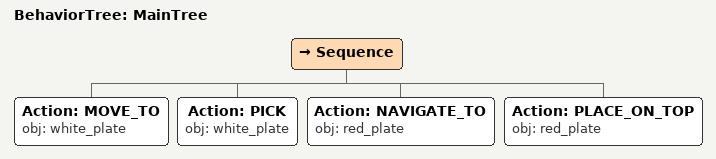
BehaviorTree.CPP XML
<root main_tree_to_execute="MainTree">
  <BehaviorTree ID="MainTree">
    <Sequence>
      <!-- Move to white_plate -->
      <Action ID="MOVE_TO" obj="white_plate" />
      <!-- Pick white_plate -->
      <Action ID="PICK" obj="white_plate" />
      <!-- Navigate to red_plate -->
      <Action ID="NAVIGATE_TO" obj="red_plate" />
      <!-- Place on red_plate -->
      <Action ID="PLACE_ON_TOP" obj="red_plate" />
    </Sequence>
  </BehaviorTree>
</root>
